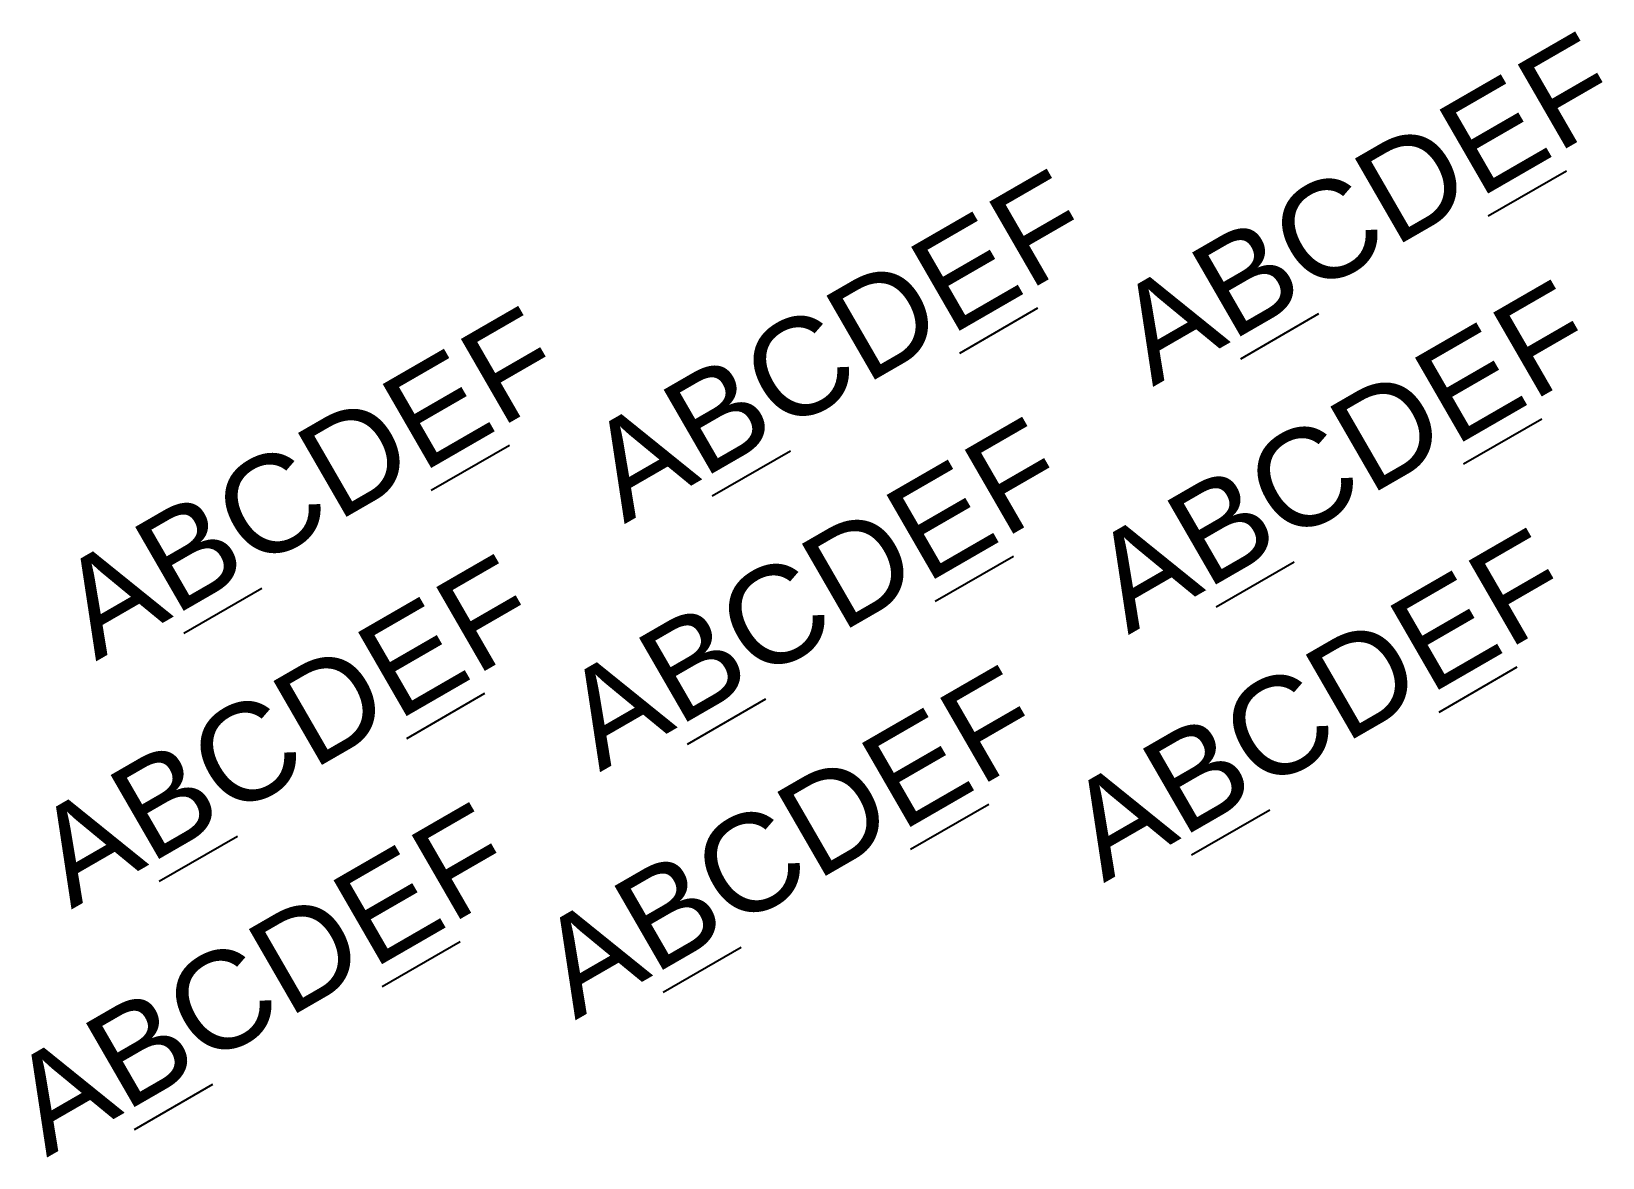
# Model space of a CAD drawing. Header units: millimetres. Extents: x -41 to 121, y -68 to 48.
import ezdxf

# ---------------------------------------------------------------- set-up
doc = ezdxf.new("R2010")
doc.units = ezdxf.units.MM
doc.layers.get('0').update_dxf_attribs({"lineweight": 25, "true_color": 0xffffff})
doc.styles.add('textstyle11', font='')
doc.styles.add('textstyle12', font='')
doc.styles.add('textstyle13', font='')
doc.styles.add('textstyle14', font='')
doc.styles.add('textstyle15', font='')
doc.styles.add('textstyle16', font='')
doc.styles.add('textstyle17', font='')
doc.styles.add('textstyle18', font='')
doc.styles.add('textstyle19', font='')
doc.styles.get('textstyle11').set_extended_font_data('Arial')
doc.styles.get('textstyle12').set_extended_font_data('Arial')
doc.styles.get('textstyle13').set_extended_font_data('Arial')
doc.styles.get('textstyle14').set_extended_font_data('Arial')
doc.styles.get('textstyle15').set_extended_font_data('Arial')
doc.styles.get('textstyle16').set_extended_font_data('Arial')
doc.styles.get('textstyle17').set_extended_font_data('Arial')
doc.styles.get('textstyle18').set_extended_font_data('Arial')
doc.styles.get('textstyle19').set_extended_font_data('Arial')

msp = doc.modelspace()

# ---------------------------------------------------------------- texts
at = {"char_height": 10, "rotation": 30}
for insert, attachment_point, style in [((70, 20), 1, 'textstyle17'), ((40, 20), 2, 'textstyle13'), ((70, -10), 4, 'textstyle15'), ((10, 20), 3, 'textstyle11'), ((40, -10), 5, 'textstyle14'), ((70, -40), 7, 'textstyle16'), ((10, -10), 6, 'textstyle18'), ((40, -40), 8, 'textstyle12'), ((10, -40), 9, 'textstyle19')]:
    msp.add_mtext('A\\LB\\lCD\\LE\\lF', dxfattribs=dict(at, insert=insert, attachment_point=attachment_point, style=style))

doc.saveas('drawing.dxf')
